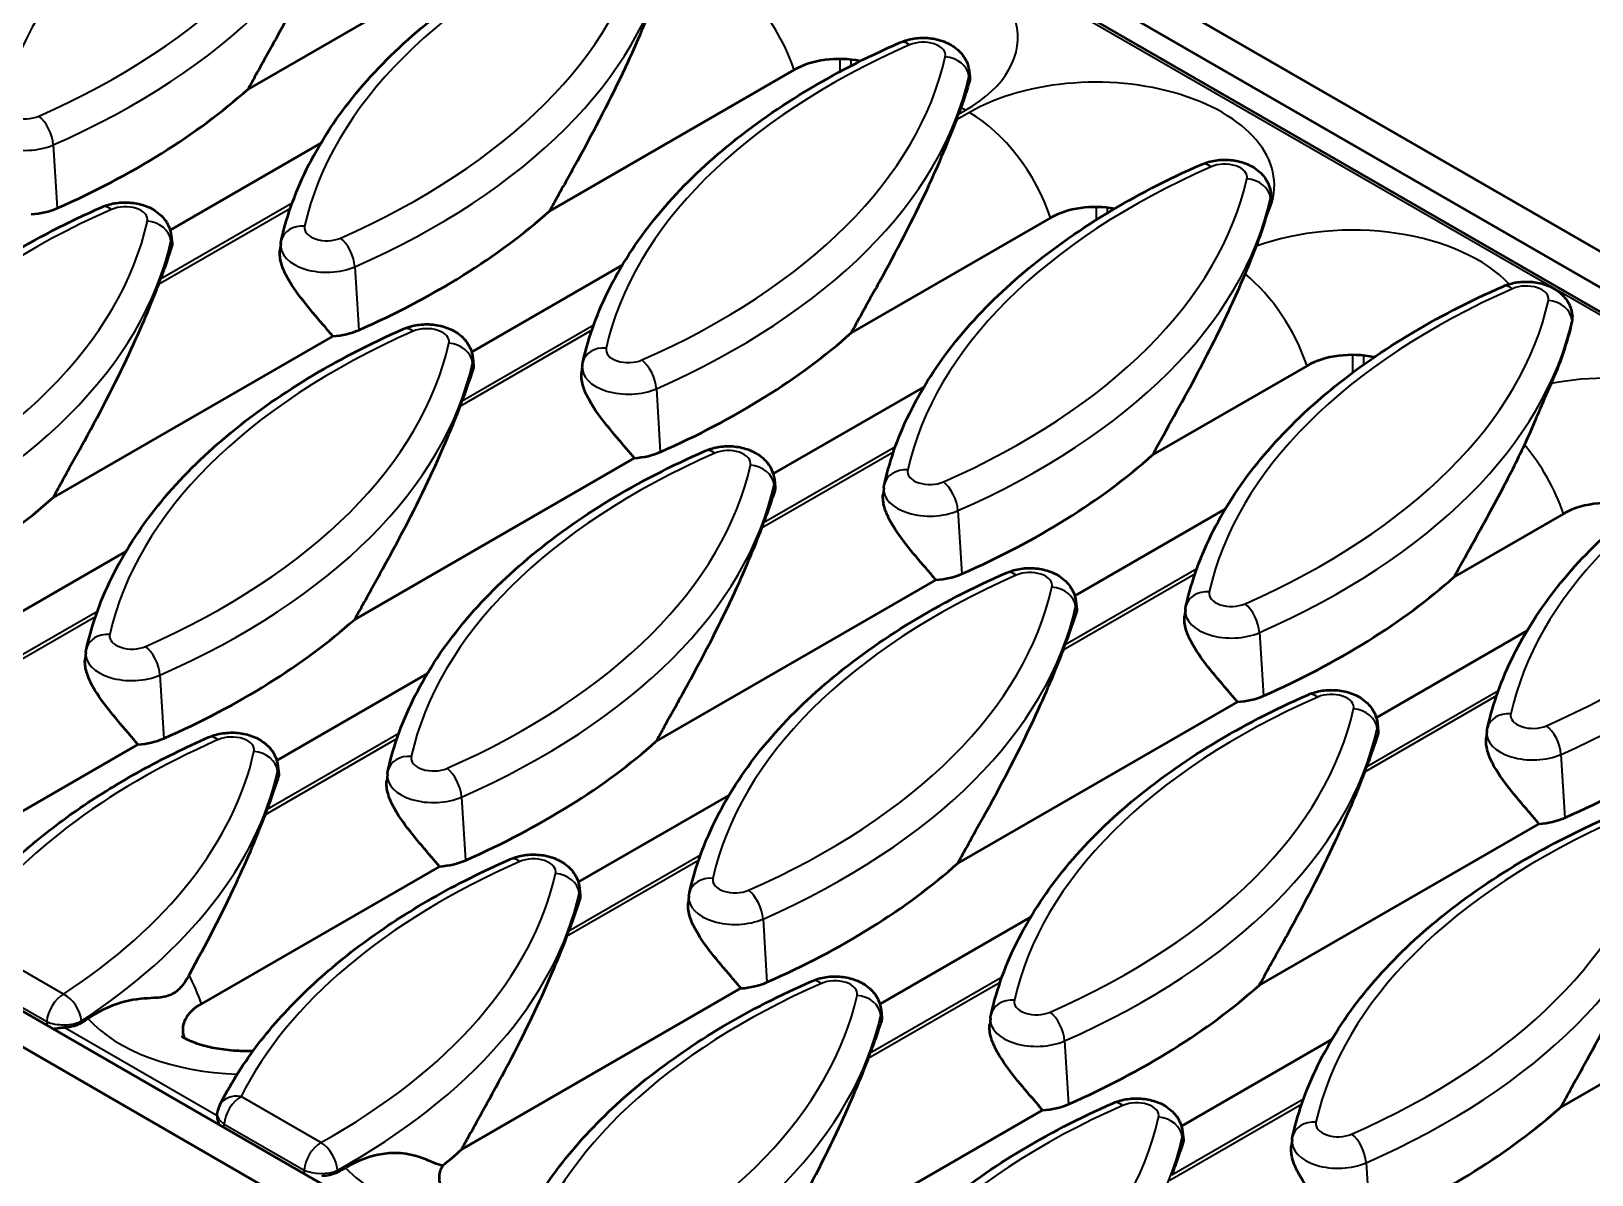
# Model space of a CAD drawing. Header units: millimetres. Extents: x 0 to 1485, y 0 to 1050.
# Drawn here: x 163.25 to 212.15, y 217.39 to 253.25 of the extents above; entities that cross this region are included whole.
import ezdxf

# ---------------------------------------------------------------- set-up
doc = ezdxf.new("R2010")
doc.units = ezdxf.units.MM
doc.header["$LTSCALE"] = 2.5
doc.layers.add('Sichtbar (ISO)', color=7, linetype='Continuous', lineweight=50)
doc.layers.add('Sichtbar schmal (ISO)', color=7, linetype='Continuous', lineweight=35)

msp = doc.modelspace()

# ---------------------------------------------------------------- linework, layer by layer
at = {"layer": 'Sichtbar (ISO)'}
for p, q in [((89.061, 317.555), (444.382, 112.41)), ((88.089, 316.993), (443.41, 111.848)), ((399.039, 86.231), (43.718, 291.376)), ((42.745, 290.814), (398.067, 85.67)), ((178.802, 256.495), (170.04, 251.437)), ((191.653, 256.432), (218.159, 241.129)), ((187.156, 252.04), (179.489, 247.614)), ((192.641, 251.995), (192.659, 251.823)), ((167.599, 247.014), (172.32, 249.74)), ((202.09, 248.172), (202.096, 248.118)), ((195.191, 247.401), (188.939, 243.791)), ((167.635, 246.836), (167.66, 246.598)), ((171.064, 246.58), (171.042, 246.376)), ((177.048, 243.192), (181.769, 245.917)), ((211.54, 244.349), (211.545, 244.296)), ((172.695, 243.691), (163.933, 238.632)), ((177.084, 243.013), (177.11, 242.775)), ((180.514, 242.757), (180.492, 242.553)), ((203.226, 242.762), (198.388, 239.968)), ((186.498, 239.369), (191.219, 242.095)), ((182.145, 239.869), (173.383, 234.81)), ((186.534, 239.191), (186.559, 238.952)), ((189.963, 238.935), (189.941, 238.73)), ((195.947, 235.546), (200.668, 238.272)), ((211.262, 238.122), (207.838, 236.146)), ((161.492, 234.21), (166.213, 236.936)), ((191.594, 236.046), (182.832, 230.987)), ((195.983, 235.368), (196.009, 235.129)), ((199.413, 235.112), (199.391, 234.908)), ((205.397, 231.724), (210.118, 234.449)), ((164.958, 233.776), (164.936, 233.572)), ((170.942, 230.387), (175.662, 233.113)), ((201.044, 232.223), (192.282, 227.164)), ((205.433, 231.545), (205.459, 231.307)), ((166.588, 230.887), (160.543, 227.397)), ((208.862, 231.289), (208.841, 231.085)), ((170.978, 230.209), (171.003, 229.971)), ((174.407, 229.953), (174.385, 229.749)), ((180.391, 226.565), (185.112, 229.29)), ((210.493, 228.4), (201.731, 223.342)), ((176.038, 227.064), (168.578, 222.757)), ((180.427, 226.386), (180.453, 226.148)), ((183.857, 226.13), (183.835, 225.926)), ((189.841, 222.742), (194.561, 225.468)), ((219.943, 224.578), (211.181, 219.519)), ((185.487, 223.242), (176.725, 218.183)), ((189.877, 222.564), (189.902, 222.325)), ((193.306, 222.308), (193.284, 222.104)), ((199.29, 218.919), (204.011, 221.645)), ((169.07, 219.266), (169.077, 219.326)), ((194.937, 219.419), (186.175, 214.36)), ((199.326, 218.741), (199.352, 218.503)), ((202.756, 218.485), (202.734, 218.281))]:
    msp.add_line(p, q, dxfattribs=at)
msp.add_arc((169.822, 219.237), 0.75, 153.3582, 173.2468, dxfattribs=at)
for centre, major_axis, start_param, end_param in [((188.57, 251.224), (-2, 0), 4.377248, 5.497787), ((148.506, 259.47), (-25.638, 0), 2.222684, 2.567922), ((167.405, 253.662), (25.441, 0), 6.064161, 6.076487), ((163.059, 248.46), (-1.65, 0), 1.683917, 2.222684), ((157.956, 255.647), (-25.638, 0), 2.222684, 2.567922), ((196.605, 246.584), (-2, 0), 4.411934, 5.497787), ((176.855, 249.839), (25.441, 0), 6.054379, 6.123687), ((142.4, 248.503), (25.441, 0), 6.064161, 6.076487), ((186.305, 246.016), (25.441, 0), 6.02051, 6.154897), ((210.095, 244.244), (1.453, 0), 6.154897, 6.345089), ((172.509, 244.638), (-1.65, 0), 1.683917, 2.222684), ((167.405, 251.824), (-25.638, 0), 2.222684, 2.567922), ((204.641, 241.945), (-2, 0), 4.359844, 5.497787), ((151.849, 244.68), (25.441, 0), 6.064161, 6.076487), ((181.959, 240.815), (-1.65, 0), 1.683917, 2.222684), ((176.855, 248.002), (-25.638, 0), 2.222684, 2.567922), ((142.4, 246.666), (-25.638, 0), 2.222684, 2.567922), ((212.676, 237.306), (-2, 0), 4.23271, 5.497787), ((161.299, 240.857), (25.441, 0), 6.064161, 6.076487), ((191.408, 236.992), (-1.65, 0), 1.683917, 2.222684), ((186.305, 244.179), (-25.638, 0), 2.222684, 2.567922), ((151.849, 242.843), (-25.638, 0), 2.222684, 2.567922), ((170.748, 237.035), (25.441, 0), 6.064161, 6.076487), ((200.858, 233.17), (-1.65, 0), 1.683917, 2.222684), ((195.754, 240.356), (-25.638, 0), 2.222684, 2.567922), ((166.402, 231.834), (-1.65, 0), 1.683917, 2.222684), ((161.299, 239.02), (-25.638, 0), 2.222684, 2.567922), ((180.198, 233.212), (25.441, 0), 6.064161, 6.076487), ((145.742, 231.876), (25.441, 0), 6.064161, 6.076487), ((210.307, 229.347), (-1.65, 0), 1.683917, 2.222684), ((175.852, 228.011), (-1.65, 0), 1.683917, 2.222684), ((170.748, 235.198), (-25.638, 0), 2.222684, 2.567922), ((155.192, 228.053), (25.441, 0), 6.064161, 6.076487), ((185.301, 224.188), (-1.65, 0), 1.683917, 2.222684), ((180.198, 231.375), (-25.638, 0), 2.222684, 2.567922), ((169.992, 221.941), (-2, 0), 5.497787, 6.504343), ((145.742, 231.876), (-25.441, 0), 2.418697, 2.430775), ((164.641, 224.231), (25.441, 0), 6.064161, 6.076487), ((194.751, 220.366), (-1.65, 0), 1.683917, 2.222684), ((189.647, 227.552), (-25.638, 0), 2.222684, 2.567922), ((155.192, 226.216), (-25.638, 0), 2.527077, 2.567922), ((178.028, 217.302), (-2, 0), 5.947772, 6.504343), ((155.192, 228.053), (-25.441, 0), 2.337663, 2.351233)]:
    msp.add_ellipse(centre, major_axis=major_axis, ratio=0.57735, start_param=start_param, end_param=end_param, dxfattribs=at)
for points, knots in [([(161.633, 250.513), (161.814, 251.323), (162.105, 252.12), (162.894, 253.667), (163.392, 254.416), (164.574, 255.849), (165.26, 256.534), (166.799, 257.825), (167.653, 258.432), (169.507, 259.557), (170.508, 260.075), (171.57, 260.543)], [2.4844831, 2.4844831, 2.4844831, 2.4844831, 2.6426072, 2.6426072, 2.8007312, 2.8007312, 2.9588553, 2.9588553, 3.1169793, 3.1169793, 3.2751034, 3.2751034, 3.2751034, 3.2751034]), ([(173.34, 258.115), (173.101, 257.496), (172.786, 256.74), (171.969, 254.985), (171.441, 253.97), (170.707, 252.637), (170.476, 252.227), (170.175, 251.684), (170.107, 251.56), (170.04, 251.437)], [5.610352, 5.610352, 5.610352, 5.610352, 6.256852, 6.256852, 7.009099, 7.009099, 7.296608, 7.296608, 7.380319, 7.380319, 7.380319, 7.380319]), ([(171.083, 246.69), (171.263, 247.5), (171.555, 248.297), (172.344, 249.844), (172.841, 250.593), (174.024, 252.027), (174.709, 252.711), (176.248, 254.003), (177.102, 254.61), (178.956, 255.734), (179.957, 256.252), (181.019, 256.72)], [2.4844831, 2.4844831, 2.4844831, 2.4844831, 2.6426072, 2.6426072, 2.8007312, 2.8007312, 2.9588553, 2.9588553, 3.1169793, 3.1169793, 3.2751034, 3.2751034, 3.2751034, 3.2751034]), ([(182.789, 254.293), (182.55, 253.673), (182.236, 252.917), (181.418, 251.162), (180.891, 250.148), (180.157, 248.814), (179.926, 248.404), (179.625, 247.861), (179.557, 247.738), (179.489, 247.614)], [5.610352, 5.610352, 5.610352, 5.610352, 6.256852, 6.256852, 7.009099, 7.009099, 7.296608, 7.296608, 7.380319, 7.380319, 7.380319, 7.380319]), ([(180.532, 242.867), (180.713, 243.677), (181.004, 244.475), (181.793, 246.021), (182.291, 246.77), (183.473, 248.204), (184.159, 248.889), (185.698, 250.18), (186.552, 250.787), (188.406, 251.912), (189.407, 252.429), (190.469, 252.897)], [2.4844831, 2.4844831, 2.4844831, 2.4844831, 2.6426072, 2.6426072, 2.8007312, 2.8007312, 2.9588553, 2.9588553, 3.1169793, 3.1169793, 3.2751034, 3.2751034, 3.2751034, 3.2751034]), ([(190.469, 252.897), (190.614, 252.961), (190.764, 253.001), (191.072, 253.047), (191.231, 253.05), (191.546, 253.019), (191.702, 252.984), (192.004, 252.868), (192.151, 252.788), (192.389, 252.574), (192.485, 252.457), (192.597, 252.213), (192.629, 252.106), (192.641, 251.995)], [3.275103, 3.275103, 3.275103, 3.275103, 3.678313, 3.678313, 4.097335, 4.097335, 4.515601, 4.515601, 4.926242, 4.926242, 5.237349, 5.237349, 5.435884, 5.435884, 5.435884, 5.435884]), ([(192.647, 251.687), (192.624, 251.601), (192.599, 251.516), (192.516, 251.245), (192.451, 251.057), (192.38, 250.856)], [-0.3247142, -0.3247142, -0.3247142, -0.3247142, -0.2219002, -0.2219002, 0, 0, 0, 0]), ([(192.239, 250.47), (192, 249.85), (191.685, 249.094), (190.868, 247.34), (190.341, 246.325), (189.606, 244.992), (189.375, 244.581), (189.074, 244.038), (189.006, 243.915), (188.939, 243.791)], [5.610352, 5.610352, 5.610352, 5.610352, 6.256852, 6.256852, 7.009099, 7.009099, 7.296608, 7.296608, 7.380319, 7.380319, 7.380319, 7.380319]), ([(189.982, 239.045), (190.162, 239.855), (190.454, 240.652), (191.243, 242.199), (191.74, 242.948), (192.923, 244.381), (193.608, 245.066), (195.147, 246.357), (196.001, 246.964), (197.856, 248.089), (198.856, 248.607), (199.918, 249.075)], [2.4844831, 2.4844831, 2.4844831, 2.4844831, 2.6426072, 2.6426072, 2.8007312, 2.8007312, 2.9588553, 2.9588553, 3.1169793, 3.1169793, 3.2751034, 3.2751034, 3.2751034, 3.2751034]), ([(199.918, 249.075), (200.064, 249.139), (200.213, 249.179), (200.522, 249.224), (200.681, 249.227), (200.996, 249.196), (201.152, 249.162), (201.453, 249.046), (201.6, 248.965), (201.838, 248.752), (201.935, 248.634), (202.047, 248.391), (202.078, 248.284), (202.09, 248.172)], [3.275103, 3.275103, 3.275103, 3.275103, 3.678313, 3.678313, 4.097335, 4.097335, 4.515601, 4.515601, 4.926242, 4.926242, 5.237349, 5.237349, 5.435884, 5.435884, 5.435884, 5.435884]), ([(155.526, 237.709), (155.707, 238.518), (155.998, 239.316), (156.787, 240.862), (157.285, 241.612), (158.468, 243.045), (159.153, 243.73), (160.692, 245.021), (161.546, 245.628), (163.4, 246.753), (164.401, 247.271), (165.463, 247.739)], [2.4844831, 2.4844831, 2.4844831, 2.4844831, 2.6426072, 2.6426072, 2.8007312, 2.8007312, 2.9588553, 2.9588553, 3.1169793, 3.1169793, 3.2751034, 3.2751034, 3.2751034, 3.2751034]), ([(165.463, 247.739), (165.608, 247.803), (165.758, 247.843), (166.066, 247.888), (166.225, 247.891), (166.54, 247.86), (166.697, 247.826), (166.998, 247.709), (167.145, 247.629), (167.383, 247.416), (167.479, 247.298), (167.592, 247.055), (167.623, 246.948), (167.635, 246.836)], [3.275103, 3.275103, 3.275103, 3.275103, 3.678313, 3.678313, 4.097335, 4.097335, 4.515601, 4.515601, 4.926242, 4.926242, 5.237349, 5.237349, 5.435884, 5.435884, 5.435884, 5.435884]), ([(167.646, 246.486), (167.618, 246.405), (167.59, 246.319), (167.485, 246.01), (167.398, 245.761), (167.299, 245.488)], [1.2694834, 1.2694834, 1.2694834, 1.2694834, 1.3818929, 1.3818929, 1.6649559, 1.6649559, 1.6649559, 1.6649559]), ([(167.66, 246.597), (167.663, 246.57), (167.661, 246.54), (167.651, 246.501), (167.649, 246.494), (167.646, 246.486)], [1.94452131, 1.94452131, 1.94452131, 1.94452131, 1.9896717, 1.9896717, 2.0005996, 2.0005996, 2.0005996, 2.0005996]), ([(171.064, 246.58), (171.065, 246.587), (171.066, 246.595), (171.068, 246.61), (171.069, 246.617), (171.071, 246.632), (171.073, 246.639), (171.075, 246.654), (171.076, 246.661), (171.079, 246.676), (171.081, 246.683), (171.083, 246.69)], [2.41809785, 2.41809785, 2.41809785, 2.41809785, 2.4313749, 2.4313749, 2.44465196, 2.44465196, 2.45792902, 2.45792902, 2.47120608, 2.47120608, 2.48448314, 2.48448314, 2.48448314, 2.48448314]), ([(172.695, 243.691), (172.617, 243.786), (172.536, 243.882), (172.255, 244.211), (172.049, 244.449), (171.648, 244.949), (171.451, 245.21), (171.203, 245.653), (171.128, 245.815), (171.044, 246.115), (171.03, 246.253), (171.042, 246.376)], [1.2625413, 1.2625413, 1.2625413, 1.2625413, 1.3515841, 1.3515841, 1.5621044, 1.5621044, 1.7726247, 1.7726247, 1.8811482, 1.8811482, 1.9808775, 1.9808775, 1.9808775, 1.9808775]), ([(201.284, 245.646), (201.155, 245.343), (201.019, 245.031), (200.577, 244.063), (200.203, 243.303), (199.371, 241.728), (198.91, 240.918), (198.449, 240.08), (198.419, 240.025), (198.388, 239.968)], [1.199586, 1.199586, 1.199586, 1.199586, 1.471224, 1.471224, 2.049817, 2.049817, 2.628411, 2.628411, 2.668059, 2.668059, 2.668059, 2.668059]), ([(167.233, 245.311), (166.994, 244.692), (166.679, 243.935), (165.862, 242.181), (165.335, 241.166), (164.6, 239.833), (164.37, 239.423), (164.068, 238.879), (164, 238.756), (163.933, 238.632)], [5.610352, 5.610352, 5.610352, 5.610352, 6.256852, 6.256852, 7.009099, 7.009099, 7.296608, 7.296608, 7.380319, 7.380319, 7.380319, 7.380319]), ([(199.431, 235.222), (199.612, 236.032), (199.903, 236.829), (200.692, 238.376), (201.19, 239.125), (202.372, 240.559), (203.058, 241.243), (204.597, 242.535), (205.451, 243.142), (207.305, 244.266), (208.306, 244.784), (209.368, 245.252)], [2.4844831, 2.4844831, 2.4844831, 2.4844831, 2.6426072, 2.6426072, 2.8007312, 2.8007312, 2.9588553, 2.9588553, 3.1169793, 3.1169793, 3.2751034, 3.2751034, 3.2751034, 3.2751034]), ([(209.368, 245.252), (209.513, 245.316), (209.663, 245.356), (209.971, 245.401), (210.13, 245.405), (210.445, 245.373), (210.602, 245.339), (210.903, 245.223), (211.05, 245.143), (211.288, 244.929), (211.384, 244.811), (211.496, 244.568), (211.528, 244.461), (211.54, 244.349)], [3.275103, 3.275103, 3.275103, 3.275103, 3.678313, 3.678313, 4.097335, 4.097335, 4.515601, 4.515601, 4.926242, 4.926242, 5.237349, 5.237349, 5.435884, 5.435884, 5.435884, 5.435884]), ([(174.912, 243.916), (175.058, 243.98), (175.207, 244.02), (175.516, 244.065), (175.675, 244.069), (175.99, 244.037), (176.146, 244.003), (176.448, 243.887), (176.594, 243.807), (176.832, 243.593), (176.929, 243.475), (177.041, 243.232), (177.072, 243.125), (177.084, 243.013)], [3.275103, 3.275103, 3.275103, 3.275103, 3.678313, 3.678313, 4.097335, 4.097335, 4.515601, 4.515601, 4.926242, 4.926242, 5.237349, 5.237349, 5.435884, 5.435884, 5.435884, 5.435884]), ([(164.976, 233.886), (165.157, 234.696), (165.448, 235.493), (166.237, 237.04), (166.734, 237.789), (167.917, 239.223), (168.602, 239.907), (170.141, 241.199), (170.995, 241.806), (172.85, 242.93), (173.85, 243.448), (174.912, 243.916)], [2.4844831, 2.4844831, 2.4844831, 2.4844831, 2.6426072, 2.6426072, 2.8007312, 2.8007312, 2.9588553, 2.9588553, 3.1169793, 3.1169793, 3.2751034, 3.2751034, 3.2751034, 3.2751034]), ([(177.095, 242.663), (177.068, 242.582), (177.039, 242.496), (176.934, 242.188), (176.847, 241.938), (176.748, 241.666)], [1.2694834, 1.2694834, 1.2694834, 1.2694834, 1.3818929, 1.3818929, 1.6649559, 1.6649559, 1.6649559, 1.6649559]), ([(177.11, 242.775), (177.113, 242.747), (177.11, 242.717), (177.1, 242.679), (177.098, 242.671), (177.095, 242.663)], [1.94452131, 1.94452131, 1.94452131, 1.94452131, 1.9896717, 1.9896717, 2.0005996, 2.0005996, 2.0005996, 2.0005996]), ([(180.514, 242.757), (180.515, 242.765), (180.516, 242.772), (180.517, 242.787), (180.519, 242.794), (180.521, 242.809), (180.522, 242.816), (180.525, 242.831), (180.526, 242.838), (180.529, 242.853), (180.53, 242.86), (180.532, 242.867)], [2.41809785, 2.41809785, 2.41809785, 2.41809785, 2.4313749, 2.4313749, 2.44465196, 2.44465196, 2.45792902, 2.45792902, 2.47120608, 2.47120608, 2.48448314, 2.48448314, 2.48448314, 2.48448314]), ([(182.145, 239.869), (182.067, 239.964), (181.985, 240.06), (181.705, 240.388), (181.499, 240.626), (181.097, 241.127), (180.9, 241.387), (180.653, 241.83), (180.578, 241.993), (180.493, 242.292), (180.479, 242.431), (180.492, 242.553)], [1.2625413, 1.2625413, 1.2625413, 1.2625413, 1.3515841, 1.3515841, 1.5621044, 1.5621044, 1.7726247, 1.7726247, 1.8811482, 1.8811482, 1.9808775, 1.9808775, 1.9808775, 1.9808775]), ([(210.873, 242.202), (210.738, 241.913), (210.604, 241.59), (210.333, 240.942), (210.189, 240.598), (210.04, 240.286)], [-0.5015328, -0.5015328, -0.5015328, -0.5015328, -0.2650598, -0.2650598, 0, 0, 0, 0]), ([(176.682, 241.489), (176.443, 240.869), (176.129, 240.113), (175.311, 238.358), (174.784, 237.343), (174.05, 236.01), (173.819, 235.6), (173.518, 235.057), (173.45, 234.933), (173.383, 234.81)], [5.610352, 5.610352, 5.610352, 5.610352, 6.256852, 6.256852, 7.009099, 7.009099, 7.296608, 7.296608, 7.380319, 7.380319, 7.380319, 7.380319]), ([(208.881, 231.399), (209.054, 232.174), (209.328, 232.938), (210.066, 234.422), (210.53, 235.142), (211.63, 236.525), (212.268, 237.187), (213.698, 238.442), (214.492, 239.034), (216.218, 240.14), (217.15, 240.652), (218.14, 241.12)], [2.4844831, 2.4844831, 2.4844831, 2.4844831, 2.6358006, 2.6358006, 2.787118, 2.787118, 2.9384355, 2.9384355, 3.0897529, 3.0897529, 3.2410704, 3.2410704, 3.2410704, 3.2410704]), ([(184.362, 240.093), (184.507, 240.157), (184.657, 240.197), (184.965, 240.243), (185.124, 240.246), (185.44, 240.215), (185.596, 240.18), (185.897, 240.064), (186.044, 239.984), (186.282, 239.77), (186.378, 239.652), (186.491, 239.409), (186.522, 239.302), (186.534, 239.191)], [3.275103, 3.275103, 3.275103, 3.275103, 3.678313, 3.678313, 4.097335, 4.097335, 4.515601, 4.515601, 4.926242, 4.926242, 5.237349, 5.237349, 5.435884, 5.435884, 5.435884, 5.435884]), ([(210.04, 240.286), (209.92, 240.034), (209.796, 239.782), (209.392, 238.98), (209.061, 238.355), (208.53, 237.392), (208.348, 237.067), (208.057, 236.544), (207.946, 236.344), (207.838, 236.146)], [1.10232, 1.10232, 1.10232, 1.10232, 1.306744, 1.306744, 1.764445, 1.764445, 1.993296, 1.993296, 2.134279, 2.134279, 2.134279, 2.134279]), ([(174.425, 230.063), (174.606, 230.873), (174.897, 231.671), (175.686, 233.217), (176.184, 233.966), (177.367, 235.4), (178.052, 236.084), (179.591, 237.376), (180.445, 237.983), (182.299, 239.108), (183.3, 239.625), (184.362, 240.093)], [2.4844831, 2.4844831, 2.4844831, 2.4844831, 2.6426072, 2.6426072, 2.8007312, 2.8007312, 2.9588553, 2.9588553, 3.1169793, 3.1169793, 3.2751034, 3.2751034, 3.2751034, 3.2751034]), ([(186.545, 238.841), (186.517, 238.759), (186.489, 238.674), (186.384, 238.365), (186.297, 238.115), (186.198, 237.843)], [1.2694834, 1.2694834, 1.2694834, 1.2694834, 1.3818929, 1.3818929, 1.6649559, 1.6649559, 1.6649559, 1.6649559]), ([(186.559, 238.952), (186.562, 238.924), (186.56, 238.894), (186.55, 238.856), (186.548, 238.849), (186.545, 238.841)], [1.94452131, 1.94452131, 1.94452131, 1.94452131, 1.9896717, 1.9896717, 2.0005996, 2.0005996, 2.0005996, 2.0005996]), ([(191.594, 236.046), (191.516, 236.141), (191.435, 236.237), (191.154, 236.566), (190.948, 236.804), (190.547, 237.304), (190.35, 237.564), (190.102, 238.007), (190.027, 238.17), (189.943, 238.47), (189.929, 238.608), (189.942, 238.73)], [1.2625413, 1.2625413, 1.2625413, 1.2625413, 1.3515841, 1.3515841, 1.5621044, 1.5621044, 1.7726247, 1.7726247, 1.8811482, 1.8811482, 1.9808775, 1.9808775, 1.9808775, 1.9808775]), ([(189.963, 238.935), (189.964, 238.942), (189.965, 238.949), (189.967, 238.964), (189.968, 238.972), (189.97, 238.986), (189.972, 238.994), (189.974, 239.008), (189.976, 239.016), (189.978, 239.03), (189.98, 239.038), (189.982, 239.045)], [2.41809785, 2.41809785, 2.41809785, 2.41809785, 2.4313749, 2.4313749, 2.44465196, 2.44465196, 2.45792902, 2.45792902, 2.47120608, 2.47120608, 2.48448314, 2.48448314, 2.48448314, 2.48448314]), ([(186.132, 237.666), (185.893, 237.046), (185.578, 236.29), (184.761, 234.536), (184.234, 233.521), (183.499, 232.188), (183.269, 231.777), (182.967, 231.234), (182.899, 231.111), (182.832, 230.987)], [5.610352, 5.610352, 5.610352, 5.610352, 6.256852, 6.256852, 7.009099, 7.009099, 7.296608, 7.296608, 7.380319, 7.380319, 7.380319, 7.380319]), ([(183.875, 226.241), (184.056, 227.05), (184.347, 227.848), (185.136, 229.394), (185.633, 230.144), (186.816, 231.577), (187.501, 232.262), (189.041, 233.553), (189.894, 234.16), (191.749, 235.285), (192.749, 235.803), (193.811, 236.271)], [2.4844831, 2.4844831, 2.4844831, 2.4844831, 2.6426072, 2.6426072, 2.8007312, 2.8007312, 2.9588553, 2.9588553, 3.1169793, 3.1169793, 3.2751034, 3.2751034, 3.2751034, 3.2751034]), ([(193.811, 236.271), (193.957, 236.335), (194.106, 236.375), (194.415, 236.42), (194.574, 236.423), (194.889, 236.392), (195.045, 236.358), (195.347, 236.241), (195.493, 236.161), (195.731, 235.948), (195.828, 235.83), (195.94, 235.587), (195.971, 235.479), (195.983, 235.368)], [3.275103, 3.275103, 3.275103, 3.275103, 3.678313, 3.678313, 4.097335, 4.097335, 4.515601, 4.515601, 4.926242, 4.926242, 5.237349, 5.237349, 5.435884, 5.435884, 5.435884, 5.435884]), ([(195.994, 235.018), (195.967, 234.936), (195.938, 234.851), (195.833, 234.542), (195.746, 234.293), (195.647, 234.02)], [1.2694834, 1.2694834, 1.2694834, 1.2694834, 1.3818929, 1.3818929, 1.6649559, 1.6649559, 1.6649559, 1.6649559]), ([(196.009, 235.129), (196.012, 235.102), (196.009, 235.072), (195.999, 235.033), (195.997, 235.026), (195.994, 235.018)], [1.94452131, 1.94452131, 1.94452131, 1.94452131, 1.9896717, 1.9896717, 2.0005996, 2.0005996, 2.0005996, 2.0005996]), ([(201.044, 232.223), (200.966, 232.318), (200.884, 232.414), (200.604, 232.743), (200.398, 232.981), (199.997, 233.481), (199.799, 233.742), (199.552, 234.184), (199.477, 234.347), (199.392, 234.647), (199.378, 234.785), (199.391, 234.908)], [1.2625413, 1.2625413, 1.2625413, 1.2625413, 1.3515841, 1.3515841, 1.5621044, 1.5621044, 1.7726247, 1.7726247, 1.8811482, 1.8811482, 1.9808775, 1.9808775, 1.9808775, 1.9808775]), ([(199.413, 235.112), (199.414, 235.119), (199.415, 235.127), (199.417, 235.142), (199.418, 235.149), (199.42, 235.164), (199.421, 235.171), (199.424, 235.186), (199.425, 235.193), (199.428, 235.208), (199.429, 235.215), (199.431, 235.222)], [2.41809785, 2.41809785, 2.41809785, 2.41809785, 2.4313749, 2.4313749, 2.44465196, 2.44465196, 2.45792902, 2.45792902, 2.47120608, 2.47120608, 2.48448314, 2.48448314, 2.48448314, 2.48448314]), ([(164.958, 233.776), (164.958, 233.783), (164.959, 233.791), (164.961, 233.806), (164.962, 233.813), (164.964, 233.828), (164.966, 233.835), (164.968, 233.85), (164.97, 233.857), (164.973, 233.872), (164.974, 233.879), (164.976, 233.886)], [2.41809785, 2.41809785, 2.41809785, 2.41809785, 2.4313749, 2.4313749, 2.44465196, 2.44465196, 2.45792902, 2.45792902, 2.47120608, 2.47120608, 2.48448314, 2.48448314, 2.48448314, 2.48448314]), ([(195.581, 233.843), (195.342, 233.224), (195.028, 232.467), (194.211, 230.713), (193.683, 229.698), (192.949, 228.365), (192.718, 227.955), (192.417, 227.411), (192.349, 227.288), (192.282, 227.164)], [5.610352, 5.610352, 5.610352, 5.610352, 6.256852, 6.256852, 7.009099, 7.009099, 7.296608, 7.296608, 7.380319, 7.380319, 7.380319, 7.380319]), ([(166.588, 230.887), (166.51, 230.982), (166.429, 231.078), (166.148, 231.407), (165.942, 231.645), (165.541, 232.145), (165.344, 232.406), (165.096, 232.848), (165.022, 233.011), (164.937, 233.311), (164.923, 233.449), (164.936, 233.572)], [1.2625413, 1.2625413, 1.2625413, 1.2625413, 1.3515841, 1.3515841, 1.5621044, 1.5621044, 1.7726247, 1.7726247, 1.8811482, 1.8811482, 1.9808775, 1.9808775, 1.9808775, 1.9808775]), ([(193.324, 222.418), (193.505, 223.228), (193.796, 224.025), (194.585, 225.572), (195.083, 226.321), (196.266, 227.755), (196.951, 228.439), (198.49, 229.731), (199.344, 230.337), (201.198, 231.462), (202.199, 231.98), (203.261, 232.448)], [2.4844831, 2.4844831, 2.4844831, 2.4844831, 2.6426072, 2.6426072, 2.8007312, 2.8007312, 2.9588553, 2.9588553, 3.1169793, 3.1169793, 3.2751034, 3.2751034, 3.2751034, 3.2751034]), ([(203.261, 232.448), (203.406, 232.512), (203.556, 232.552), (203.864, 232.597), (204.023, 232.601), (204.339, 232.569), (204.495, 232.535), (204.796, 232.419), (204.943, 232.338), (205.181, 232.125), (205.277, 232.007), (205.39, 231.764), (205.421, 231.657), (205.433, 231.545)], [3.275103, 3.275103, 3.275103, 3.275103, 3.678313, 3.678313, 4.097335, 4.097335, 4.515601, 4.515601, 4.926242, 4.926242, 5.237349, 5.237349, 5.435884, 5.435884, 5.435884, 5.435884]), ([(208.862, 231.289), (208.863, 231.297), (208.864, 231.304), (208.866, 231.319), (208.867, 231.326), (208.869, 231.341), (208.871, 231.348), (208.873, 231.363), (208.875, 231.37), (208.877, 231.385), (208.879, 231.392), (208.881, 231.399)], [2.41809785, 2.41809785, 2.41809785, 2.41809785, 2.4313749, 2.4313749, 2.44465196, 2.44465196, 2.45792902, 2.45792902, 2.47120608, 2.47120608, 2.48448314, 2.48448314, 2.48448314, 2.48448314]), ([(160.468, 224.7), (160.816, 225.215), (161.211, 225.716), (162.089, 226.685), (162.572, 227.154), (163.619, 228.055), (164.183, 228.487), (165.385, 229.311), (166.023, 229.702), (167.366, 230.441), (168.071, 230.788), (168.806, 231.112)], [2.7284851, 2.7284851, 2.7284851, 2.7284851, 2.8378087, 2.8378087, 2.9471324, 2.9471324, 3.0564561, 3.0564561, 3.1657797, 3.1657797, 3.2751034, 3.2751034, 3.2751034, 3.2751034]), ([(168.806, 231.112), (168.951, 231.176), (169.101, 231.216), (169.409, 231.261), (169.568, 231.265), (169.883, 231.233), (170.039, 231.199), (170.341, 231.083), (170.488, 231.002), (170.725, 230.789), (170.822, 230.671), (170.934, 230.428), (170.966, 230.321), (170.978, 230.209)], [3.275103, 3.275103, 3.275103, 3.275103, 3.678313, 3.678313, 4.097335, 4.097335, 4.515601, 4.515601, 4.926242, 4.926242, 5.237349, 5.237349, 5.435884, 5.435884, 5.435884, 5.435884]), ([(205.444, 231.195), (205.416, 231.114), (205.388, 231.028), (205.283, 230.72), (205.196, 230.47), (205.097, 230.198)], [1.2694834, 1.2694834, 1.2694834, 1.2694834, 1.3818929, 1.3818929, 1.6649559, 1.6649559, 1.6649559, 1.6649559]), ([(205.458, 231.307), (205.461, 231.279), (205.459, 231.249), (205.449, 231.211), (205.447, 231.203), (205.444, 231.195)], [1.94452131, 1.94452131, 1.94452131, 1.94452131, 1.9896717, 1.9896717, 2.0005996, 2.0005996, 2.0005996, 2.0005996]), ([(210.493, 228.4), (210.415, 228.496), (210.334, 228.592), (210.053, 228.92), (209.847, 229.158), (209.446, 229.659), (209.249, 229.919), (209.001, 230.362), (208.926, 230.525), (208.842, 230.824), (208.828, 230.963), (208.841, 231.085)], [1.2625413, 1.2625413, 1.2625413, 1.2625413, 1.3515841, 1.3515841, 1.5621044, 1.5621044, 1.7726247, 1.7726247, 1.8811482, 1.8811482, 1.9808775, 1.9808775, 1.9808775, 1.9808775]), ([(170.989, 229.859), (170.917, 229.647), (170.834, 229.401), (170.712, 229.056), (170.678, 228.96), (170.642, 228.861)], [1.2744847, 1.2744847, 1.2744847, 1.2744847, 1.5601918, 1.5601918, 1.6631773, 1.6631773, 1.6631773, 1.6631773]), ([(171.003, 229.971), (171.006, 229.943), (171.003, 229.913), (170.993, 229.875), (170.991, 229.867), (170.989, 229.859)], [1.94452131, 1.94452131, 1.94452131, 1.94452131, 1.9896717, 1.9896717, 2.0005996, 2.0005996, 2.0005996, 2.0005996]), ([(174.407, 229.953), (174.408, 229.961), (174.409, 229.968), (174.411, 229.983), (174.412, 229.99), (174.414, 230.005), (174.415, 230.012), (174.418, 230.027), (174.419, 230.034), (174.422, 230.049), (174.424, 230.056), (174.425, 230.063)], [2.41809785, 2.41809785, 2.41809785, 2.41809785, 2.4313749, 2.4313749, 2.44465196, 2.44465196, 2.45792902, 2.45792902, 2.47120608, 2.47120608, 2.48448314, 2.48448314, 2.48448314, 2.48448314]), ([(205.031, 230.021), (204.792, 229.401), (204.477, 228.645), (203.66, 226.89), (203.133, 225.875), (202.398, 224.542), (202.168, 224.132), (201.866, 223.589), (201.798, 223.465), (201.731, 223.342)], [5.610352, 5.610352, 5.610352, 5.610352, 6.256852, 6.256852, 7.009099, 7.009099, 7.296608, 7.296608, 7.380319, 7.380319, 7.380319, 7.380319]), ([(176.038, 227.064), (175.96, 227.159), (175.878, 227.256), (175.598, 227.584), (175.392, 227.822), (174.991, 228.323), (174.794, 228.583), (174.546, 229.026), (174.471, 229.189), (174.386, 229.488), (174.372, 229.627), (174.385, 229.749)], [1.2625413, 1.2625413, 1.2625413, 1.2625413, 1.3515841, 1.3515841, 1.5621044, 1.5621044, 1.7726247, 1.7726247, 1.8811482, 1.8811482, 1.9808775, 1.9808775, 1.9808775, 1.9808775]), ([(170.575, 228.684), (170.336, 228.065), (170.022, 227.309), (169.218, 225.582), (168.709, 224.599), (168.193, 223.661)], [5.610352, 5.610352, 5.610352, 5.610352, 6.256852, 6.256852, 6.9867, 6.9867, 6.9867, 6.9867]), ([(202.774, 218.595), (202.955, 219.405), (203.246, 220.202), (204.035, 221.749), (204.532, 222.498), (205.715, 223.932), (206.4, 224.616), (207.94, 225.908), (208.793, 226.515), (210.648, 227.639), (211.648, 228.157), (212.711, 228.625)], [2.4844831, 2.4844831, 2.4844831, 2.4844831, 2.6426072, 2.6426072, 2.8007312, 2.8007312, 2.9588553, 2.9588553, 3.1169793, 3.1169793, 3.2751034, 3.2751034, 3.2751034, 3.2751034]), ([(178.255, 227.289), (178.401, 227.353), (178.55, 227.393), (178.858, 227.438), (179.017, 227.442), (179.333, 227.411), (179.489, 227.376), (179.79, 227.26), (179.937, 227.18), (180.175, 226.966), (180.271, 226.848), (180.384, 226.605), (180.415, 226.498), (180.427, 226.386)], [3.275103, 3.275103, 3.275103, 3.275103, 3.678313, 3.678313, 4.097335, 4.097335, 4.515601, 4.515601, 4.926242, 4.926242, 5.237349, 5.237349, 5.435884, 5.435884, 5.435884, 5.435884]), ([(169.152, 219.574), (169.465, 220.198), (169.845, 220.807), (170.73, 221.984), (171.234, 222.553), (172.359, 223.644), (172.978, 224.166), (174.321, 225.156), (175.044, 225.625), (176.584, 226.503), (177.399, 226.912), (178.255, 227.289)], [2.638122, 2.638122, 2.638122, 2.638122, 2.7655183, 2.7655183, 2.8929145, 2.8929145, 3.0203108, 3.0203108, 3.1477071, 3.1477071, 3.2751034, 3.2751034, 3.2751034, 3.2751034]), ([(180.438, 226.037), (180.367, 225.824), (180.283, 225.579), (180.161, 225.233), (180.127, 225.138), (180.091, 225.039)], [1.2744847, 1.2744847, 1.2744847, 1.2744847, 1.5601918, 1.5601918, 1.6631773, 1.6631773, 1.6631773, 1.6631773]), ([(180.452, 226.148), (180.455, 226.12), (180.453, 226.09), (180.443, 226.052), (180.441, 226.044), (180.438, 226.037)], [1.94452131, 1.94452131, 1.94452131, 1.94452131, 1.9896717, 1.9896717, 2.0005996, 2.0005996, 2.0005996, 2.0005996]), ([(183.857, 226.13), (183.857, 226.138), (183.858, 226.145), (183.86, 226.16), (183.861, 226.168), (183.863, 226.182), (183.865, 226.19), (183.867, 226.204), (183.869, 226.212), (183.872, 226.226), (183.873, 226.233), (183.875, 226.241)], [2.41809785, 2.41809785, 2.41809785, 2.41809785, 2.4313749, 2.4313749, 2.44465196, 2.44465196, 2.45792902, 2.45792902, 2.47120608, 2.47120608, 2.48448314, 2.48448314, 2.48448314, 2.48448314]), ([(214.48, 226.198), (214.241, 225.578), (213.927, 224.822), (213.11, 223.067), (212.582, 222.053), (211.848, 220.72), (211.617, 220.309), (211.316, 219.766), (211.248, 219.643), (211.181, 219.519)], [5.610352, 5.610352, 5.610352, 5.610352, 6.256852, 6.256852, 7.009099, 7.009099, 7.296608, 7.296608, 7.380319, 7.380319, 7.380319, 7.380319]), ([(185.487, 223.242), (185.409, 223.337), (185.328, 223.433), (185.047, 223.762), (184.841, 223.999), (184.44, 224.5), (184.243, 224.76), (183.995, 225.203), (183.921, 225.366), (183.836, 225.666), (183.822, 225.804), (183.835, 225.926)], [1.2625413, 1.2625413, 1.2625413, 1.2625413, 1.3515841, 1.3515841, 1.5621044, 1.5621044, 1.7726247, 1.7726247, 1.8811482, 1.8811482, 1.9808775, 1.9808775, 1.9808775, 1.9808775]), ([(180.025, 224.862), (179.786, 224.242), (179.472, 223.486), (178.654, 221.731), (178.127, 220.717), (177.392, 219.384), (177.162, 218.973), (176.861, 218.43), (176.793, 218.307), (176.725, 218.183)], [5.610352, 5.610352, 5.610352, 5.610352, 6.256852, 6.256852, 7.009099, 7.009099, 7.296608, 7.296608, 7.380319, 7.380319, 7.380319, 7.380319]), ([(168.193, 223.661), (168.103, 223.496), (168.014, 223.363), (167.812, 223.143), (167.705, 223.07), (167.44, 222.965), (167.282, 222.949), (166.838, 222.922), (166.531, 222.916), (165.871, 222.745), (165.483, 222.602), (165.022, 222.293)], [-2.049087, -2.049087, -2.049087, -2.049087, -1.738225, -1.738225, -1.396807, -1.396807, -0.979454, -0.979454, -0.424143, -0.424143, 0, 0, 0, 0]), ([(187.705, 223.466), (187.85, 223.531), (188, 223.57), (188.308, 223.616), (188.467, 223.619), (188.782, 223.588), (188.938, 223.553), (189.24, 223.437), (189.387, 223.357), (189.624, 223.143), (189.721, 223.026), (189.833, 222.782), (189.865, 222.675), (189.877, 222.564)], [3.275103, 3.275103, 3.275103, 3.275103, 3.678313, 3.678313, 4.097335, 4.097335, 4.515601, 4.515601, 4.926242, 4.926242, 5.237349, 5.237349, 5.435884, 5.435884, 5.435884, 5.435884]), ([(178.014, 214.33), (178.256, 215.07), (178.591, 215.795), (179.433, 217.199), (179.94, 217.879), (181.111, 219.179), (181.776, 219.8), (183.247, 220.975), (184.053, 221.528), (185.79, 222.557), (186.721, 223.033), (187.705, 223.466)], [2.5430011, 2.5430011, 2.5430011, 2.5430011, 2.6894216, 2.6894216, 2.835842, 2.835842, 2.9822625, 2.9822625, 3.1286829, 3.1286829, 3.2751034, 3.2751034, 3.2751034, 3.2751034]), ([(164.82, 222.159), (164.755, 222.116), (164.677, 222.082), (164.502, 222.032), (164.407, 222.017), (164.298, 222.013), (164.287, 222.013), (164.275, 222.013)], [0, 0, 0, 0, 0.0587923, 0.0587923, 0.1171218, 0.1171218, 0.1241704, 0.1241704, 0.1241704, 0.1241704]), ([(189.888, 222.214), (189.816, 222.001), (189.733, 221.756), (189.611, 221.411), (189.577, 221.315), (189.541, 221.216)], [1.2744847, 1.2744847, 1.2744847, 1.2744847, 1.5601918, 1.5601918, 1.6631773, 1.6631773, 1.6631773, 1.6631773]), ([(189.902, 222.325), (189.905, 222.297), (189.902, 222.268), (189.892, 222.229), (189.89, 222.222), (189.888, 222.214)], [1.94452131, 1.94452131, 1.94452131, 1.94452131, 1.9896717, 1.9896717, 2.0005996, 2.0005996, 2.0005996, 2.0005996]), ([(194.937, 219.419), (194.859, 219.514), (194.777, 219.61), (194.497, 219.939), (194.291, 220.177), (193.89, 220.677), (193.693, 220.938), (193.445, 221.38), (193.37, 221.543), (193.285, 221.843), (193.271, 221.981), (193.284, 222.103)], [1.2625413, 1.2625413, 1.2625413, 1.2625413, 1.3515841, 1.3515841, 1.5621044, 1.5621044, 1.7726247, 1.7726247, 1.8811482, 1.8811482, 1.9808775, 1.9808775, 1.9808775, 1.9808775]), ([(193.306, 222.308), (193.307, 222.315), (193.308, 222.323), (193.31, 222.337), (193.311, 222.345), (193.313, 222.36), (193.314, 222.367), (193.317, 222.382), (193.318, 222.389), (193.321, 222.403), (193.323, 222.411), (193.324, 222.418)], [2.41809785, 2.41809785, 2.41809785, 2.41809785, 2.4313749, 2.4313749, 2.44465196, 2.44465196, 2.45792902, 2.45792902, 2.47120608, 2.47120608, 2.48448314, 2.48448314, 2.48448314, 2.48448314]), ([(163.931, 221.97), (163.989, 221.981), (164.05, 221.991), (164.167, 222.007), (164.223, 222.012), (164.275, 222.013)], [-0.06413842, -0.06413842, -0.06413842, -0.06413842, -0.03130173, -0.03130173, -0.0000411, -0.0000411, -0.0000411, -0.0000411]), ([(167.952, 221.745), (167.952, 221.745), (167.968, 221.732), (168.039, 221.688), (168.105, 221.651), (168.285, 221.57), (168.403, 221.525), (168.687, 221.437), (168.857, 221.396), (169.239, 221.328), (169.453, 221.302), (169.849, 221.28), (170.028, 221.278), (170.205, 221.285)], [4.540386, 4.540386, 4.540386, 4.540386, 4.669794, 4.669794, 4.835421, 4.835421, 5.009173, 5.009173, 5.197457, 5.197457, 5.400181, 5.400181, 5.562594, 5.562594, 5.562594, 5.562594]), ([(189.474, 221.039), (189.235, 220.419), (188.921, 219.663), (188.104, 217.909), (187.576, 216.894), (186.842, 215.561), (186.611, 215.15), (186.31, 214.607), (186.242, 214.484), (186.175, 214.36)], [5.610352, 5.610352, 5.610352, 5.610352, 6.256852, 6.256852, 7.009099, 7.009099, 7.296608, 7.296608, 7.380319, 7.380319, 7.380319, 7.380319]), ([(187.217, 209.614), (187.398, 210.424), (187.69, 211.221), (188.479, 212.768), (188.976, 213.517), (190.159, 214.95), (190.844, 215.635), (192.383, 216.926), (193.237, 217.533), (195.091, 218.658), (196.092, 219.176), (197.154, 219.644)], [2.4844831, 2.4844831, 2.4844831, 2.4844831, 2.6426072, 2.6426072, 2.8007312, 2.8007312, 2.9588553, 2.9588553, 3.1169793, 3.1169793, 3.2751034, 3.2751034, 3.2751034, 3.2751034]), ([(197.154, 219.644), (197.3, 219.708), (197.449, 219.748), (197.757, 219.793), (197.917, 219.796), (198.232, 219.765), (198.388, 219.731), (198.689, 219.615), (198.836, 219.534), (199.074, 219.321), (199.171, 219.203), (199.283, 218.96), (199.314, 218.853), (199.326, 218.741)], [3.275103, 3.275103, 3.275103, 3.275103, 3.678313, 3.678313, 4.097335, 4.097335, 4.515601, 4.515601, 4.926242, 4.926242, 5.237349, 5.237349, 5.435884, 5.435884, 5.435884, 5.435884]), ([(169.069, 219.245), (169.068, 219.215), (169.071, 219.177), (169.092, 219.081), (169.11, 219.025), (169.136, 218.966)], [-0.13994986, -0.13994986, -0.13994986, -0.13994986, -0.09856553, -0.09856553, -0.05430018, -0.05430018, -0.05430018, -0.05430018]), ([(176.139, 217.682), (175.976, 217.71), (175.78, 217.812), (175.223, 218.02), (174.804, 218.132), (173.886, 217.987), (173.496, 217.847), (173.092, 217.616)], [-1.272072, -1.272072, -1.272072, -1.272072, -0.85359, -0.85359, -0.34115, -0.34115, 0, 0, 0, 0]), ([(199.337, 218.391), (199.266, 218.179), (199.182, 217.933), (199.06, 217.588), (199.026, 217.492), (198.99, 217.393)], [1.2744847, 1.2744847, 1.2744847, 1.2744847, 1.5601918, 1.5601918, 1.6631773, 1.6631773, 1.6631773, 1.6631773]), ([(199.351, 218.502), (199.354, 218.475), (199.352, 218.445), (199.342, 218.407), (199.34, 218.399), (199.337, 218.391)], [1.94452131, 1.94452131, 1.94452131, 1.94452131, 1.9896717, 1.9896717, 2.0005996, 2.0005996, 2.0005996, 2.0005996]), ([(204.387, 215.596), (204.308, 215.691), (204.227, 215.788), (203.946, 216.116), (203.74, 216.354), (203.339, 216.854), (203.142, 217.115), (202.894, 217.558), (202.82, 217.721), (202.735, 218.02), (202.721, 218.159), (202.734, 218.281)], [1.2625413, 1.2625413, 1.2625413, 1.2625413, 1.3515841, 1.3515841, 1.5621044, 1.5621044, 1.7726247, 1.7726247, 1.8811482, 1.8811482, 1.9808775, 1.9808775, 1.9808775, 1.9808775]), ([(202.756, 218.485), (202.756, 218.492), (202.757, 218.5), (202.759, 218.515), (202.76, 218.522), (202.763, 218.537), (202.764, 218.544), (202.766, 218.559), (202.768, 218.566), (202.771, 218.581), (202.772, 218.588), (202.774, 218.595)], [2.41809785, 2.41809785, 2.41809785, 2.41809785, 2.4313749, 2.4313749, 2.44465196, 2.44465196, 2.45792902, 2.45792902, 2.47120608, 2.47120608, 2.48448314, 2.48448314, 2.48448314, 2.48448314]), ([(172.845, 217.476), (172.774, 217.437), (172.691, 217.406), (172.518, 217.367), (172.43, 217.356), (172.341, 217.355)], [0, 0, 0, 0, 0.0587256, 0.0587256, 0.1120551, 0.1120551, 0.1120551, 0.1120551])]:
    msp.add_open_spline(points, degree=3, knots=knots, dxfattribs=at)
for points in [[(192.659, 251.823), (192.664, 251.779), (192.66, 251.733), (192.647, 251.687)], [(192.38, 250.856), (192.356, 250.788), (192.331, 250.718), (192.305, 250.647)], [(202.087, 247.959), (202.053, 247.808), (202.015, 247.657), (201.973, 247.506)], [(202.096, 248.118), (202.102, 248.065), (202.099, 248.012), (202.087, 247.959)], [(201.633, 246.507), (201.525, 246.241), (201.411, 245.948), (201.284, 245.646)], [(169.069, 219.245), (169.069, 219.252), (169.069, 219.259), (169.07, 219.266)]]:
    msp.add_open_spline(points, degree=3, dxfattribs=at)
at = {"layer": 'Sichtbar schmal (ISO)'}
for p, q in [((191.662, 256.342), (218.078, 241.091)), ((188.584, 252.378), (188.584, 251.98)), ((188.937, 252.166), (188.937, 252.359)), ((192.632, 251.836), (192.647, 251.687)), ((192.648, 250.706), (192.239, 250.47)), ((192.305, 250.647), (192.528, 250.776)), ((163.938, 249.687), (164.061, 247.703)), ((202.081, 248.013), (202.087, 247.959)), ((171.367, 247.698), (167.233, 245.311)), ((167.299, 245.488), (171.428, 247.872)), ((196.619, 247.739), (196.619, 247.336)), ((196.972, 247.553), (196.972, 247.719)), ((167.626, 246.677), (167.646, 246.486)), ((173.387, 245.864), (173.51, 243.88)), ((176.748, 241.666), (180.877, 244.049)), ((211.531, 244.191), (211.536, 244.137)), ((180.816, 243.875), (176.682, 241.489)), ((204.654, 243.1), (204.654, 242.544)), ((205.008, 242.802), (205.008, 243.08)), ((177.075, 242.855), (177.095, 242.663)), ((182.837, 242.041), (182.96, 240.058)), ((186.198, 237.843), (190.327, 240.227)), ((190.266, 240.053), (186.132, 237.666)), ((186.525, 239.032), (186.545, 238.841)), ((192.286, 238.219), (192.409, 236.235)), ((199.715, 236.23), (195.581, 233.843)), ((195.647, 234.02), (199.776, 236.404)), ((165.26, 234.894), (161.126, 232.507)), ((161.192, 232.684), (165.321, 235.068)), ((195.974, 235.209), (195.994, 235.018)), ((201.736, 234.396), (201.859, 232.412)), ((167.28, 233.06), (167.403, 231.076)), ((209.165, 232.407), (205.031, 230.021)), ((205.097, 230.198), (209.226, 232.581)), ((205.424, 231.387), (205.444, 231.195)), ((174.709, 231.071), (170.575, 228.684)), ((170.642, 228.861), (174.77, 231.245)), ((211.185, 230.573), (211.308, 228.59)), ((170.968, 230.051), (170.989, 229.859)), ((176.73, 229.237), (176.853, 227.254)), ((180.091, 225.039), (184.22, 227.423)), ((184.159, 227.249), (180.025, 224.862)), ((180.418, 226.228), (180.438, 226.037)), ((186.179, 225.414), (186.302, 223.431)), ((164.26, 223.061), (161.089, 224.892)), ((160.561, 224.028), (163.731, 222.197)), ((189.541, 221.216), (193.669, 223.6)), ((193.608, 223.426), (189.474, 221.039)), ((189.867, 222.405), (189.888, 222.214)), ((169.069, 219.245), (164.275, 222.013)), ((195.629, 221.592), (195.752, 219.608)), ((172.326, 218.404), (169.822, 219.85)), ((203.058, 219.603), (198.924, 217.216)), ((198.99, 217.393), (203.119, 219.777)), ((169.294, 218.986), (171.798, 217.54)), ((199.317, 218.582), (199.337, 218.391)), ((205.078, 217.769), (205.201, 215.786))]:
    msp.add_line(p, q, dxfattribs=at)
for centre, major_axis, ratio, start_param, end_param in [((186.85, 249.138), (-24.688, 0), 0.57735, 5.364276, 6.154897), ((148.506, 261.919), (24.688, 0), 0.57735, 5.364276, 6.154897), ((148.506, 261.36), (25.435, 0), 0.57735, 5.364276, 6.154897), ((196.3, 245.315), (-24.688, 0), 0.57735, 5.364276, 6.154897), ((157.956, 258.097), (24.688, 0), 0.57735, 5.364276, 6.154897), ((188.57, 253.061), (5.597, 0), 0.57735, 5.497787, 7.363677), ((157.956, 257.538), (25.435, 0), 0.57735, 5.364276, 6.154897), ((184.612, 252.08), (-2, 3.464), 0.57735, 4.379807, 5.497787), ((190.771, 252.211), (-0.302, 0.686), 0.495359, 5.556196, 6.283185), ((191.196, 252.502), (0.7, 0), 0.57735, 6.154897, 8.505869), ((205.749, 241.493), (-24.688, 0), 0.57735, 5.364276, 6.154897), ((167.405, 254.274), (24.688, 0), 0.57735, 5.364276, 6.154897), ((191.891, 251.838), (0.732, -0.164), 0.809787, 0.26626, 1.74979), ((191.196, 251.943), (1.447, 0), 0.57735, 6.154897, 6.345089), ((196.605, 248.421), (5.597, 0), 0.57735, 5.995954, 8.63938), ((167.405, 253.715), (25.435, 0), 0.57735, 5.364276, 6.154897), ((163.059, 250.91), (-0.7, 0), 0.57735, 6.154897, 8.505869), ((163.059, 250.351), (-1.447, 0), 0.57735, 6.221282, 8.505869), ((163.484, 249.976), (-0.302, 0.686), 0.495359, 4.072667, 5.556196), ((192.528, 247.51), (2, -3.464), 0.57735, 2.356194, 2.408386), ((192.648, 247.44), (-2, 3.464), 0.57735, 4.379807, 5.497787), ((215.199, 237.67), (-24.688, 0), 0.57735, 5.364276, 6.154897), ((200.221, 248.388), (-0.302, 0.686), 0.495359, 5.556196, 6.283185), ((200.646, 248.679), (0.7, 0), 0.57735, 6.154897, 8.505869), ((176.855, 250.451), (24.688, 0), 0.57735, 5.364276, 6.154897), ((201.34, 248.015), (0.732, -0.164), 0.809787, 0.26626, 1.74979), ((176.855, 249.892), (25.435, 0), 0.57735, 5.364276, 6.154897), ((200.646, 248.12), (1.447, 0), 0.57735, 6.154897, 6.345089), ((180.743, 236.334), (-24.688, 0), 0.57735, 5.364276, 6.154897), ((165.765, 247.052), (-0.302, 0.686), 0.495359, 5.556196, 6.283185), ((166.19, 247.343), (0.7, 0), 0.57735, 6.154897, 8.505869), ((142.4, 249.115), (24.688, 0), 0.57735, 5.364276, 6.154897), ((166.885, 246.679), (0.732, -0.164), 0.809787, 0.26626, 1.74979), ((171.814, 246.527), (-0.732, 0.164), 0.809787, 4.891383, 6.283185), ((172.509, 247.087), (-0.7, 0), 0.57735, 6.154897, 8.505869), ((204.641, 243.782), (-5.597, 0), 0.57735, 3.638489, 5.279759), ((142.4, 248.556), (25.435, 0), 0.57735, 5.364276, 6.154897), ((166.19, 246.784), (1.447, 0), 0.57735, 6.154897, 6.345089), ((172.509, 246.528), (-1.447, 0), 0.57735, 6.221282, 8.505869), ((172.934, 246.153), (-0.302, 0.686), 0.495359, 4.072667, 5.556196), ((200.683, 242.801), (-2, 3.464), 0.57735, 4.379807, 5.283821), ((224.648, 233.847), (-24.688, 0), 0.57735, 5.364276, 6.154897), ((209.67, 244.566), (-0.302, 0.686), 0.495359, 5.556196, 6.283185), ((210.095, 244.857), (0.7, 0), 0.57735, 6.154897, 8.505869), ((186.305, 246.629), (24.688, 0), 0.57735, 5.364276, 6.154897), ((210.79, 244.193), (0.732, -0.164), 0.809787, 0.26626, 1.74979), ((186.305, 246.07), (25.435, 0), 0.57735, 5.364276, 6.154897), ((210.095, 244.298), (1.447, 0), 0.57735, 6.154897, 6.345089), ((190.193, 232.511), (-24.688, 0), 0.57735, 5.364276, 6.154897), ((175.215, 243.23), (-0.302, 0.686), 0.495359, 5.556196, 6.283185), ((175.64, 243.521), (0.7, 0), 0.57735, 6.154897, 8.505869), ((151.849, 245.292), (24.688, 0), 0.57735, 5.364276, 6.154897), ((176.334, 242.857), (0.732, -0.164), 0.809787, 0.26626, 1.74979), ((181.264, 242.704), (-0.732, 0.164), 0.809787, 4.891383, 6.283185), ((181.959, 243.265), (-0.7, 0), 0.57735, 6.154897, 8.505869), ((151.849, 244.733), (25.435, 0), 0.57735, 5.364276, 6.154897), ((175.64, 242.962), (1.447, 0), 0.57735, 6.154897, 6.345089), ((181.959, 242.706), (-1.447, 0), 0.57735, 6.221282, 8.505869), ((182.383, 242.331), (0.302, -0.686), 0.495359, 0.931074, 2.414604), ((212.676, 239.143), (-5.597, 0), 0.57735, 3.679489, 5.040429), ((234.098, 230.025), (-24.688, 0), 0.57735, 5.398309, 6.154897), ((184.664, 239.407), (-0.302, 0.686), 0.495359, 5.556196, 6.283185), ((185.089, 239.698), (0.7, 0), 0.57735, 6.154897, 8.505869), ((208.718, 238.162), (-2, 3.464), 0.57735, 4.379807, 5.011447), ((195.754, 242.806), (24.688, 0), 0.57735, 5.364276, 6.096379), ((199.642, 228.689), (-24.688, 0), 0.57735, 5.364276, 6.154897), ((161.299, 241.47), (24.688, 0), 0.57735, 5.364276, 6.154897), ((185.784, 239.034), (0.732, -0.164), 0.809787, 0.26626, 1.74979), ((185.089, 239.139), (1.447, 0), 0.57735, 6.154897, 6.345089), ((190.714, 238.881), (-0.732, 0.164), 0.809787, 4.891383, 6.283185), ((191.408, 239.442), (-0.7, 0), 0.57735, 6.154897, 8.505869), ((195.754, 242.247), (25.435, 0), 0.57735, 5.364276, 6.096379), ((161.299, 240.911), (25.435, 0), 0.57735, 5.364276, 6.154897), ((191.408, 238.883), (-1.447, 0), 0.57735, 6.221282, 8.505869), ((191.833, 238.508), (0.302, -0.686), 0.495359, 0.931074, 2.414604), ((194.114, 235.584), (-0.302, 0.686), 0.495359, 5.556196, 6.283185), ((194.539, 235.875), (0.7, 0), 0.57735, 6.154897, 8.505869), ((209.092, 224.866), (-24.688, 0), 0.57735, 5.364276, 6.154897), ((170.748, 237.647), (24.688, 0), 0.57735, 5.364276, 6.154897), ((195.233, 235.211), (0.732, -0.164), 0.809787, 0.26626, 1.74979), ((194.539, 235.316), (1.447, 0), 0.57735, 6.154897, 6.345089), ((200.163, 235.059), (-0.732, 0.164), 0.809787, 4.891383, 6.283185), ((200.858, 235.619), (-0.7, 0), 0.57735, 6.154897, 8.505869), ((201.282, 234.685), (0.302, -0.686), 0.495359, 0.931074, 2.414604), ((170.748, 237.088), (25.435, 0), 0.57735, 5.364276, 6.154897), ((200.858, 235.06), (-1.447, 0), 0.57735, 6.221282, 8.505869), ((165.708, 233.722), (-0.732, 0.164), 0.809787, 4.891383, 6.283185), ((166.402, 234.283), (-0.7, 0), 0.57735, 6.154897, 8.505869), ((166.402, 233.724), (-1.447, 0), 0.57735, 6.221282, 8.505869), ((166.827, 233.349), (0.302, -0.686), 0.495359, 0.931074, 2.414604), ((218.541, 221.043), (-24.688, 0), 0.57735, 5.364276, 6.154897), ((203.563, 231.762), (-0.302, 0.686), 0.495359, 5.556196, 6.283185), ((203.988, 232.053), (0.7, 0), 0.57735, 6.154897, 8.505869), ((180.198, 233.824), (24.688, 0), 0.57735, 5.364276, 6.154897), ((204.683, 231.388), (0.732, -0.164), 0.809787, 0.26626, 1.74979), ((209.613, 231.236), (-0.732, 0.164), 0.809787, 4.891383, 6.283185), ((210.307, 231.796), (-0.7, 0), 0.57735, 6.154897, 8.505869), ((180.198, 233.265), (25.435, 0), 0.57735, 5.364276, 6.154897), ((203.988, 231.494), (1.447, 0), 0.57735, 6.154897, 6.345089), ((210.732, 230.863), (0.302, -0.686), 0.495359, 0.931074, 2.414604), ((184.086, 219.707), (-24.688, 0), 0.57735, 5.364276, 5.910895), ((169.108, 230.425), (-0.302, 0.686), 0.495359, 5.556196, 6.283185), ((169.533, 230.716), (0.7, 0), 0.57735, 6.154897, 8.505869), ((210.307, 231.237), (-1.447, 0), 0.57735, 6.221282, 8.505869), ((145.742, 232.488), (24.688, 0), 0.57735, 5.560537, 6.154897), ((170.227, 230.052), (0.732, -0.164), 0.809787, 0.26626, 1.74979), ((175.157, 229.9), (-0.732, 0.164), 0.809787, 4.891383, 6.283185), ((175.852, 230.46), (-0.7, 0), 0.57735, 6.154897, 8.505869), ((145.742, 231.929), (25.435, 0), 0.57735, 5.560537, 6.154897), ((169.533, 230.157), (1.447, 0), 0.57735, 6.154897, 6.345089), ((175.852, 229.901), (-1.447, 0), 0.57735, 6.221282, 8.505869), ((176.277, 229.527), (0.302, -0.686), 0.495359, 0.931074, 2.414604), ((227.991, 217.22), (-24.688, 0), 0.57735, 5.364276, 6.154897), ((189.647, 230.002), (24.688, 0), 0.57735, 5.364276, 6.154897), ((189.647, 229.443), (25.435, 0), 0.57735, 5.364276, 6.154897), ((193.535, 215.884), (-24.688, 0), 0.57735, 5.364276, 6.001258), ((178.558, 226.603), (-0.302, 0.686), 0.495359, 5.556196, 6.283185), ((178.982, 226.894), (0.7, 0), 0.57735, 6.154897, 8.505869), ((155.192, 228.666), (24.688, 0), 0.57735, 5.479483, 6.154897), ((179.677, 226.23), (0.732, -0.164), 0.809787, 0.26626, 1.74979), ((184.607, 226.077), (-0.732, 0.164), 0.809787, 4.891383, 6.283185), ((185.301, 226.638), (-0.7, 0), 0.57735, 6.154897, 8.505869), ((155.192, 228.107), (25.435, 0), 0.57735, 5.479483, 6.154897), ((178.982, 226.335), (1.447, 0), 0.57735, 6.154897, 6.345089), ((185.301, 226.079), (-1.447, 0), 0.57735, 6.221282, 8.505869), ((185.726, 225.704), (0.302, -0.686), 0.495359, 0.931074, 2.414604), ((166.035, 222.797), (2, -3.464), 0.57735, 1.238215, 1.487949), ((188.007, 222.78), (-0.302, 0.686), 0.495359, 5.556196, 6.283185), ((188.432, 223.071), (0.7, 0), 0.57735, 6.154897, 8.505869), ((164.26, 222.449), (-0.375, -0.65), 0.57735, 3.926991, 5.410521), ((164.26, 222.449), (-0.411, 0.627), 0.612419, 3.980851, 5.464381), ((202.985, 212.062), (-24.688, 0), 0.57735, 5.364276, 6.096379), ((164.641, 224.843), (24.688, 0), 0.57735, 5.398309, 6.154897), ((189.126, 222.407), (0.732, -0.164), 0.809787, 0.26626, 1.74979), ((188.432, 222.512), (1.447, 0), 0.57735, 6.154897, 6.345089), ((194.056, 222.254), (-0.732, 0.164), 0.809787, 4.891383, 6.283185), ((194.751, 222.815), (-0.7, 0), 0.57735, 6.154897, 8.505869), ((164.26, 222.449), (0.75, 0.003), 0.469237, 3.928668, 5.554127), ((169.992, 223.778), (5.597, 0), 0.57735, 3.619299, 4.660905), ((164.641, 224.284), (25.435, 0), 0.57735, 5.398309, 6.154897), ((194.751, 222.256), (-1.447, 0), 0.57735, 6.221282, 8.505869), ((195.176, 221.881), (0.302, -0.686), 0.495359, 0.931074, 2.414604), ((169.822, 219.237), (-0.67, 0.336), 0.784262, 5.087232, 6.283185), ((169.822, 219.237), (0.375, 0.65), 0.57735, 0.785398, 2.268928), ((197.457, 218.957), (-0.302, 0.686), 0.495359, 5.556196, 6.283185), ((197.881, 219.248), (0.7, 0), 0.57735, 6.154897, 8.505869), ((169.822, 219.237), (-0.745, 0.088), 0.553831, 0, 0.849881), ((212.434, 208.239), (-24.688, 0), 0.57735, 5.364276, 6.154897), ((174.091, 221.02), (24.688, 0), 0.57735, 5.364276, 6.154897), ((198.576, 218.584), (0.732, -0.164), 0.809787, 0.26626, 1.74979), ((197.881, 218.689), (1.447, 0), 0.57735, 6.154897, 6.345089), ((203.506, 218.432), (-0.732, 0.164), 0.809787, 4.891383, 6.283185), ((204.2, 218.992), (-0.7, 0), 0.57735, 6.154897, 8.505869), ((204.625, 218.059), (0.302, -0.686), 0.495359, 0.931074, 2.414604), ((172.326, 217.792), (-0.375, -0.65), 0.57735, 3.926991, 5.410521), ((172.326, 217.792), (-0.365, 0.655), 0.566686, 4.023243, 5.506773), ((174.091, 220.461), (25.435, 0), 0.57735, 5.364276, 6.154897), ((204.2, 218.433), (-1.447, 0), 0.57735, 6.221282, 8.505869), ((172.326, 217.792), (0.75, -0.001), 0.473696, 3.931387, 5.476421), ((178.028, 219.139), (5.597, 0), 0.57735, 3.632472, 4.831592)]:
    msp.add_ellipse(centre, major_axis=major_axis, ratio=ratio, start_param=start_param, end_param=end_param, dxfattribs=at)
for points in [[(163.731, 222.197), (163.731, 222.178), (163.732, 222.159), (163.732, 222.139)], [(163.732, 222.139), (163.732, 222.121), (163.732, 222.103), (163.732, 222.085)], [(164.82, 222.159), (164.82, 222.178), (164.82, 222.198), (164.82, 222.217)], [(169.281, 218.881), (169.283, 218.898), (169.285, 218.915), (169.287, 218.932)], [(169.287, 218.932), (169.29, 218.95), (169.292, 218.968), (169.294, 218.986)], [(171.798, 217.54), (171.798, 217.521), (171.798, 217.501), (171.798, 217.482)], [(171.798, 217.482), (171.798, 217.464), (171.798, 217.446), (171.798, 217.428)], [(172.845, 217.476), (172.845, 217.496), (172.845, 217.515), (172.845, 217.534)]]:
    msp.add_open_spline(points, degree=3, dxfattribs=at)

doc.saveas('drawing.dxf')
